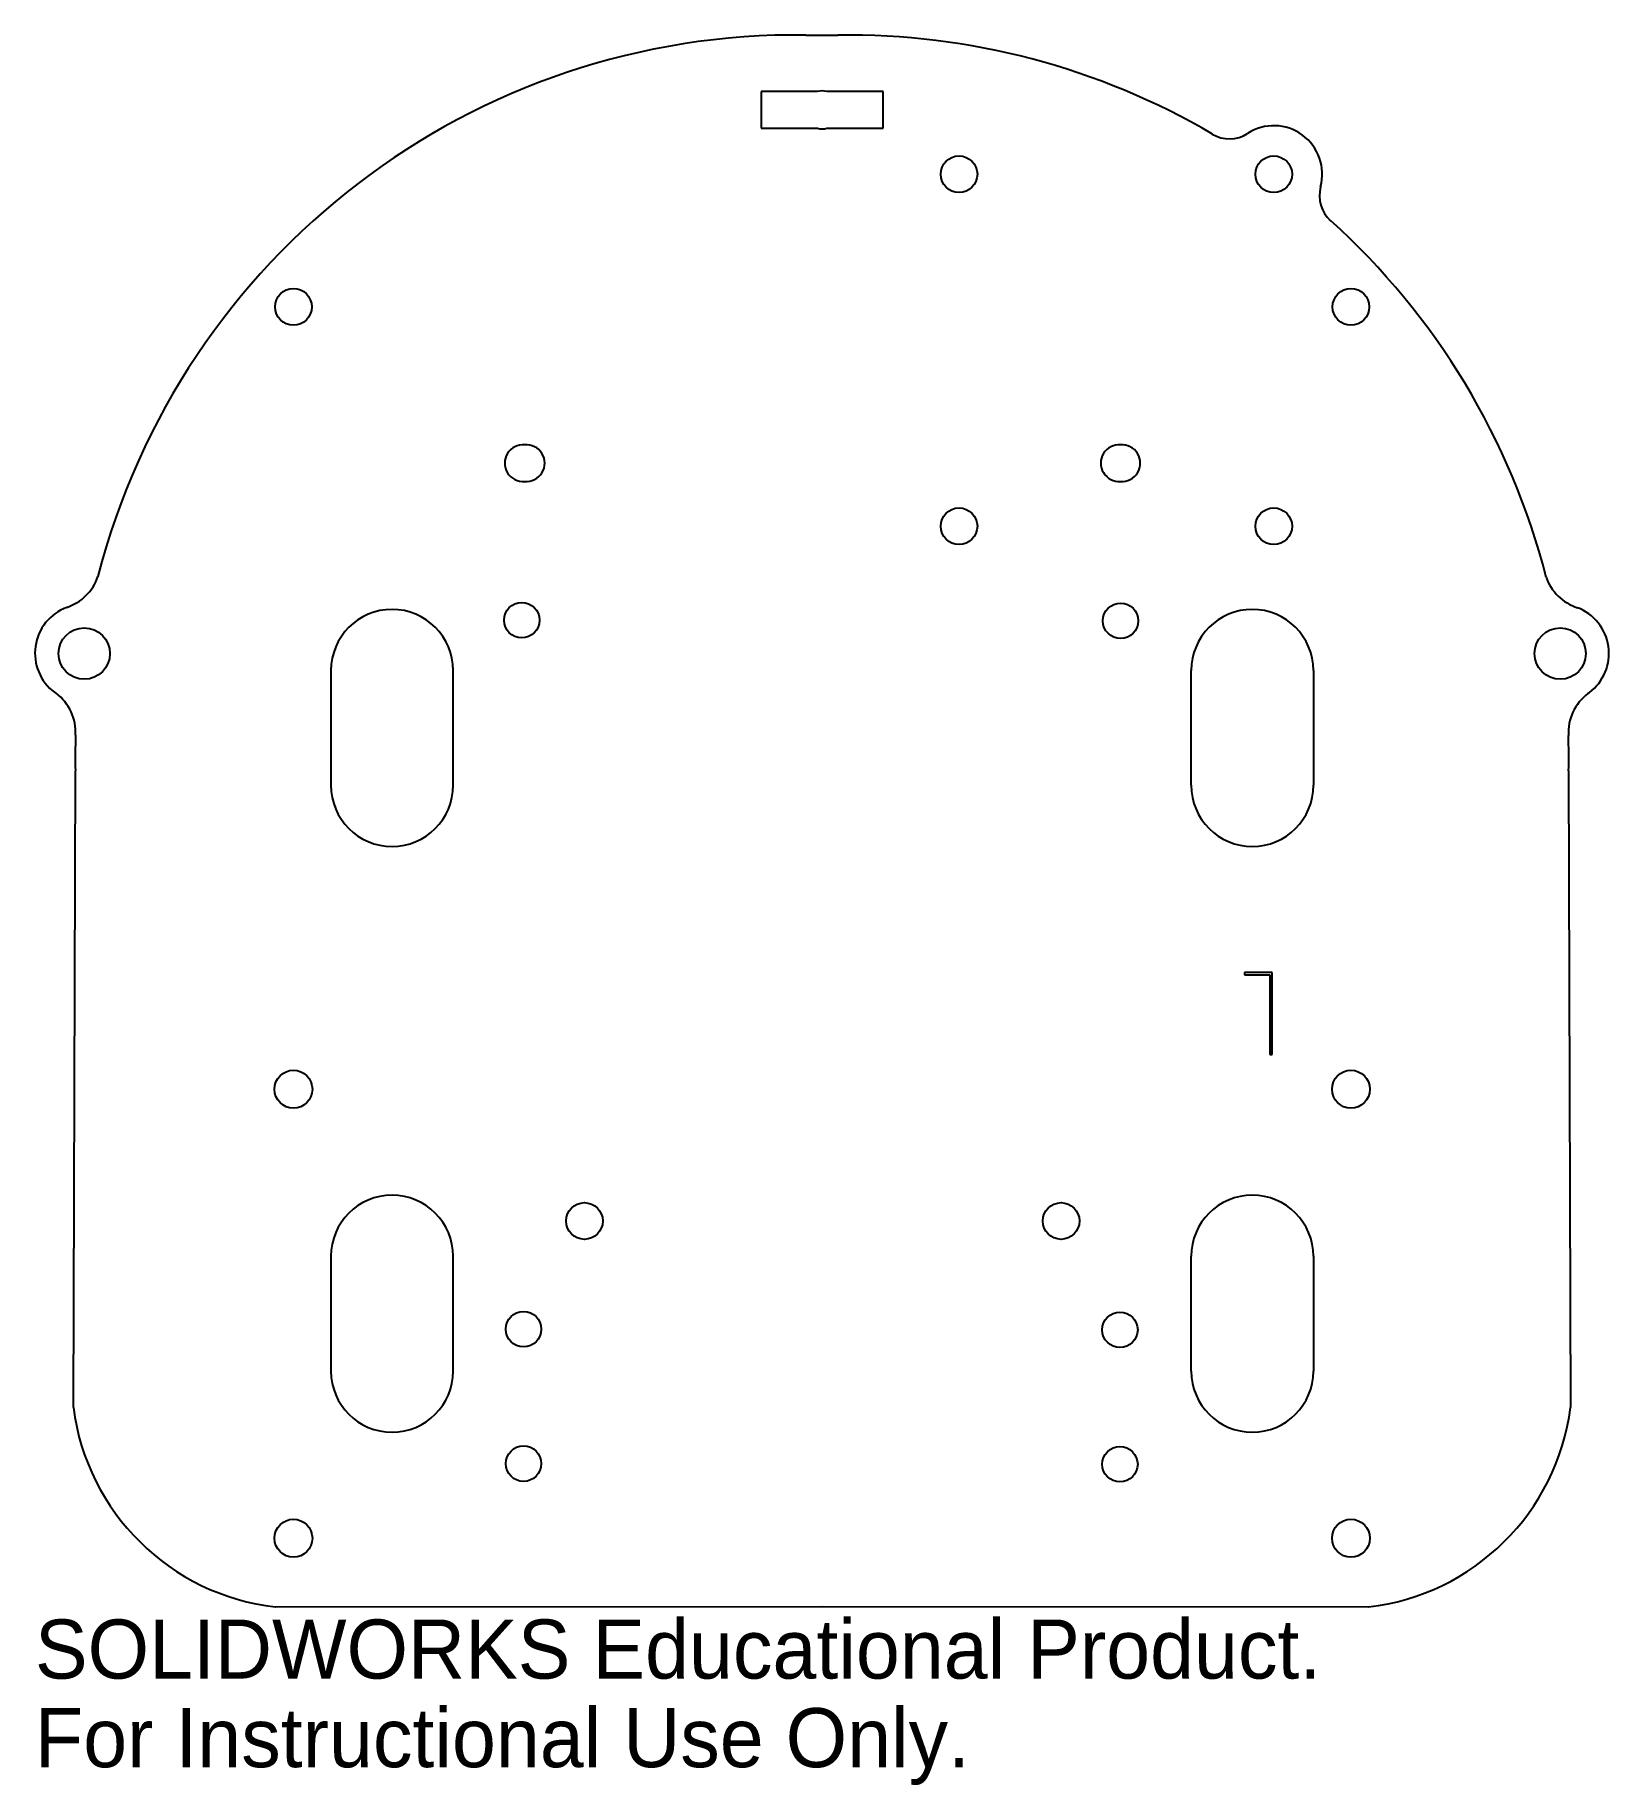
# Model space of a CAD drawing. Header units: millimetres. Extents: x 825 to 954, y 103 to 246.
import ezdxf

# ---------------------------------------------------------------- set-up
doc = ezdxf.new("R2010")
doc.units = ezdxf.units.MM
doc.styles.add('SLDTEXTSTYLE0', font='Arail.ttf')

msp = doc.modelspace()

# ---------------------------------------------------------------- linework, layer by layer
at = {"color": 7, "linetype": 'Continuous', "lineweight": 25}
for p, q in [((888.5, 245.69), (891.13, 245.68)), ((884.84, 241.06), (884.84, 238.06)), ((889.45, 241.06), (884.84, 241.06)), ((894.84, 241.07), (890.23, 241.06)), ((894.84, 238.07), (894.84, 241.07)), ((884.84, 238.06), (889.45, 238.06)), ((890.23, 238.06), (894.84, 238.07)), ((849.65, 193.7), (849.65, 184.31)), ((859.65, 184.31), (859.65, 193.7)), ((920.04, 184.31), (920.04, 193.7)), ((930.04, 193.7), (930.04, 184.31)), ((827.04, 191.92), (827.15, 191.84)), ((952.62, 191.89), (952.5, 191.81)), ((828.58, 133.41), (828.74, 185.5)), ((950.92, 185.5), (951.08, 133.41)), ((924.41, 169.01), (924.41, 168.81)), ((926.66, 169.01), (924.41, 169.01)), ((926.66, 162.28), (926.66, 169.01)), ((924.41, 168.81), (926.47, 168.81)), ((926.47, 168.81), (926.47, 162.28)), ((926.47, 162.28), (926.66, 162.28)), ((849.65, 145.78), (849.65, 136.39)), ((859.65, 136.39), (859.65, 145.78)), ((920.04, 136.39), (920.04, 145.78)), ((930.04, 145.78), (930.04, 136.39)), ((889.83, 117.1), (845.1, 117.09)), ((934.56, 117.09), (889.83, 117.1))]:
    msp.add_line(p, q, dxfattribs=at)
for centre, radius in [((901.04, 234.3), 1.5), ((926.79, 234.3), 1.5), ((846.58, 223.45), 1.5), ((933.11, 223.45), 1.5), ((901.04, 205.5), 1.5), ((926.79, 205.5), 1.5), ((865.26, 197.82), 1.45), ((914.26, 197.77), 1.45), ((829.46, 195.09), 2.1), ((950.23, 195.09), 2.1), ((846.58, 159.45), 1.55), ((933.11, 159.45), 1.55), ((870.39, 148.67), 1.5), ((909.39, 148.67), 1.5), ((865.41, 139.82), 1.45), ((914.21, 139.77), 1.45), ((865.41, 128.82), 1.45), ((914.21, 128.77), 1.45), ((846.58, 122.72), 1.55), ((933.11, 122.72), 1.55)]:
    msp.add_circle(centre, radius, dxfattribs=at)
for centre, radius, start, end in [((887.73, 186.68), 59.01, 89.2487, 165.5726), ((891.93, 186.68), 59.01, 59.6196, 90.7733), ((889.84, 239.56), 1.55, 75.4224, 104.6075), ((889.84, 239.56), 1.55, 255.4224, 284.6075), ((923.16, 239.96), 2.76, 239.6196, 302.6207), ((926.79, 234.3), 3.97, 344.9546, 122.6207), ((933.29, 232.55), 2.76, 164.9546, 227.9557), ((891.93, 186.68), 59.01, 14.3846, 47.9557), ((865.37, 210.67), 1.5, 84.8769, 275.1741), ((865.64, 210.67), 1.5, 264.8769, 95.1741), ((914.14, 210.67), 1.5, 85.5582, 274.3823), ((914.37, 210.67), 1.5, 265.5582, 94.3823), ((826.8, 202.68), 4, 287.7621, 341.199), ((952.86, 202.65), 4, 199.0146, 252.2141), ((829.43, 195.12), 4, 110.7146, 233.1813), ((854.65, 193.7), 5, 0, 180), ((925.04, 193.7), 5, 360, 180), ((950.22, 195.1), 4, 306.7948, 69.2615), ((824.76, 188.64), 4, 356.7982, 53.1813), ((954.9, 188.61), 4, 126.7948, 183.178), ((899.63, 186.63), 70.9, 178.5594, 180.9168), ((893, 186.68), 57.93, 358.8315, 1.6895), ((854.65, 184.31), 5, 180, 0), ((925.04, 184.31), 5, 180, 360), ((854.65, 145.78), 5, 0, 180), ((925.04, 145.78), 5, 360, 180), ((854.65, 136.39), 5, 180, 0), ((925.04, 136.39), 5, 180, 360), ((847.28, 135.83), 18.86, 187.3602, 263.3559), ((932.37, 135.83), 18.86, 276.6441, 352.6398)]:
    msp.add_arc(centre, radius, start, end, dxfattribs=at)

# ---------------------------------------------------------------- texts
at = {"color": 7, "linetype": 'Continuous', "char_height": 4.8336, "attachment_point": 1, "style": 'SLDTEXTSTYLE0'}
for s, insert in [('SOLIDWORKS Educational Product.', (825.43, 116.07)), ('For Instructional Use Only.', (825.43, 108.82))]:
    msp.add_mtext(s, dxfattribs=dict(at, insert=insert))

doc.saveas('drawing.dxf')
